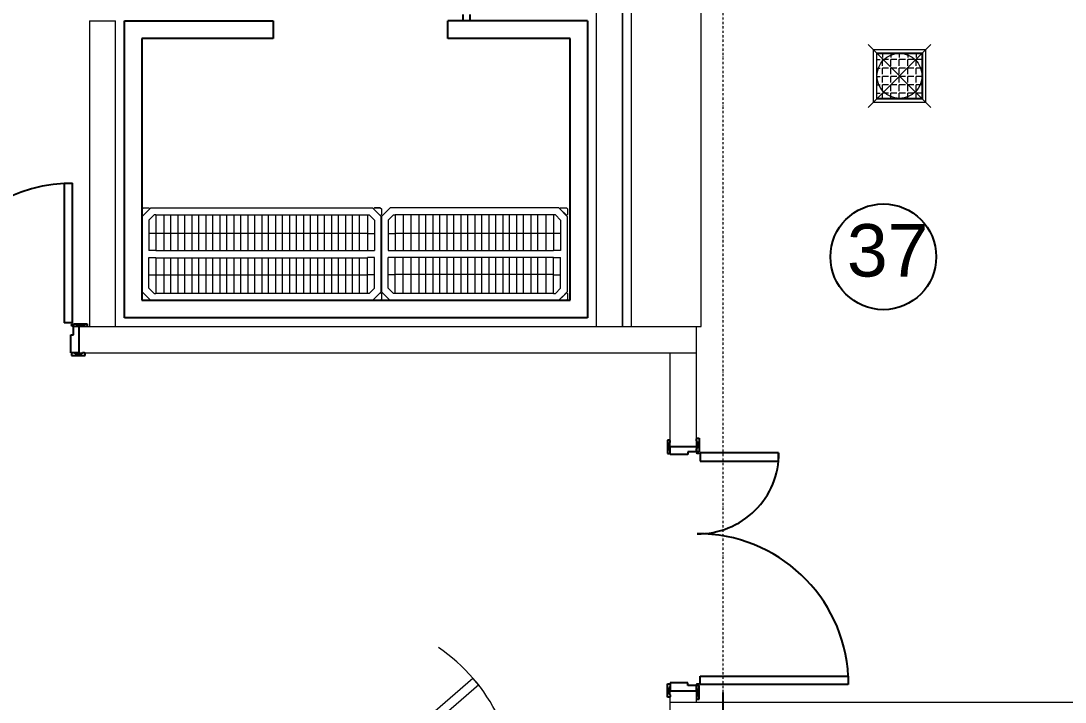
# Model space of a CAD drawing. Header units: millimetres. Extents: x -798 to 124478, y -405 to 121556.
# Drawn here: x 33262 to 39237, y 86579 to 90478 of the extents above; entities that cross this region are included whole.
import ezdxf

# ---------------------------------------------------------------- set-up
doc = ezdxf.new("R2010")
doc.units = ezdxf.units.MM
for name, pattern in [('AUSGEZOGEN', [0]), ('CENTER', [2, 1.25, -0.25, 0.25, -0.25]), ('PHANTOM2', [1.25, 0.625, -0.125, 0.125, -0.125, 0.125, -0.125]), ('Strichpunkt', [25.4, 12.7, -6.35, 0, -6.35])]:
    doc.linetypes.add(name, pattern=pattern)
for name, color, linetype in [('A-ABOVE', 89, 'PHANTOM2'), ('A-ОГРАЖДЕНИЕ', 151, 'Continuous'), ('k3-coldrooms', 3, 'Continuous'), ('k3-doors', 4, 'Continuous'), ('K3-TEXT', 174, 'AUSGEZOGEN')]:
    doc.layers.add(name, color=color, linetype=linetype)
for name, color, linetype, lineweight in [('A-AXES', 40, 'CENTER', 5), ('A-DOOR', 4, 'Continuous', 18), ('A-WALL-BRC', 30, 'Continuous', 13), ('A-WALL-BRCK', 5, 'Continuous', 9), ('concreet', 5, 'Continuous', 15), ('TC-EQUIPMENT', 251, 'Continuous', 0)]:
    doc.layers.add(name, color=color, linetype=linetype, lineweight=lineweight)
doc.styles.get("Standard").update_dxf_attribs({"font": 'arial.ttf'})

# ---------------------------------------------------------------- blocks, each defined once
blk = doc.blocks.new('DOOR101')
at = {"layer": 'A-DOOR', "ltscale": 4, "transparency": 33554687}
blk.add_lwpolyline([(0, 0), (-714.2, -714.2), (-749.9, -678.5), (-35.7, 35.7)], close=True, dxfattribs=at)
blk.add_arc((0, 0), 1010, 180, 240, dxfattribs=at)
blk = doc.blocks.new('*U22')
at = {"layer": 'k3-doors'}
for p, q in [((-83.9, 20.7), (-83.9, 869)), ((-83.9, 869), (-37.3, 869)), ((-37.3, 869), (-37.3, 20.7)), ((-1316.1, 469), (-1362.7, 469)), ((-1362.7, 469), (-1362.7, 20.7)), ((-1316.1, 20.7), (-1316.1, 469)), ((-1446.6, 3.1), (-1446.6, 15.5)), ((-1446.6, 15.5), (-1369, 15.5)), ((-1443.5, 3.1), (-1446.6, 3.1)), ((-1443.5, 0), (-1443.5, 3.1)), ((-1431.9, 0), (-1443.5, 0)), ((-1441.4, 15.5), (-1369, 15.5)), ((-1427.7, 6.1), (-1431.9, 0)), ((-1389.7, 6.1), (-1427.7, 6.1)), ((-1400, -150), (-1400, 0)), ((-1400, 0), (-1369, 0)), ((-1385.6, 0), (-1389.7, 6.1)), ((-1372.1, 0), (-1385.6, 0)), ((-1369, 3), (-1372.1, 3)), ((-1372.1, 3), (-1372.1, 0)), ((-1369, 15.5), (-1369, 3)), ((-1369, 15.5), (-1369, 3)), ((-1369, 0), (-1369, -48.6)), ((-1362.7, 20.7), (-1316.1, 20.7)), ((-37.3, 20.7), (-83.9, 20.7)), ((41.4, 15.5), (-31, 15.5)), ((-31, 15.5), (-31, 3)), ((46.6, 15.5), (-31, 15.5)), ((-31, 15.5), (-31, 3)), ((-31, 3), (-27.9, 3)), ((-27.9, 3), (-27.9, 0)), ((-14.5, 0), (-10.3, 6.1)), ((-10.3, 6.1), (27.7, 6.1)), ((0, -150), (0, 0)), ((27.7, 6.1), (31.9, 0)), ((31.9, 0), (43.4, 0)), ((43.4, 0), (43.4, 3.1)), ((43.4, 3.1), (46.6, 3.1)), ((46.6, 3.1), (46.6, 15.5)), ((-1369, -48.6), (-1353.5, -48.6)), ((-1353.5, -48.6), (-1353.4, -150)), ((-31, -48.6), (-46.6, -48.6)), ((-46.6, -48.6), (-46.6, -150)), ((-31, 0), (-31, -48.6)), ((0, 0), (-31, 0)), ((-27.9, 0), (-14.5, 0)), ((-1433.1, -153.1), (-1436.2, -153.1)), ((-1436.2, -153.1), (-1436.2, -165.5)), ((-1436.2, -165.5), (-1358.6, -165.5)), ((-1421.6, -150), (-1433.1, -150)), ((-1433.1, -150), (-1433.1, -153.1)), ((-1431, -165.5), (-1358.6, -165.5)), ((-1417.4, -156.1), (-1421.6, -150)), ((-1379.3, -156.1), (-1417.4, -156.1)), ((-1353.4, -150), (-1400, -150)), ((-1375.2, -150), (-1379.3, -156.1)), ((-1361.8, -150), (-1375.2, -150)), ((-1361.7, -153), (-1361.8, -150)), ((-1358.6, -153), (-1361.7, -153)), ((-1358.6, -165.5), (-1358.6, -153)), ((-1358.6, -165.5), (-1358.6, -153)), ((-46.6, -150), (0, -150)), ((-41.4, -165.5), (-41.4, -153)), ((-41.4, -153), (-38.3, -153)), ((-41.4, -165.5), (-41.4, -153)), ((31, -165.5), (-41.4, -165.5)), ((36.2, -165.5), (-41.4, -165.5)), ((-38.3, -153), (-38.2, -150)), ((-38.2, -150), (-24.8, -150)), ((-24.8, -150), (-20.7, -156.1)), ((-20.7, -156.1), (17.4, -156.1)), ((17.4, -156.1), (21.6, -150)), ((21.6, -150), (33.1, -150)), ((33.1, -150), (33.1, -153.1)), ((33.1, -153.1), (36.2, -153.1)), ((36.2, -153.1), (36.2, -165.5))]:
    blk.add_line(p, q, dxfattribs=at)
for centre, radius in [((-1363.3, 7.6), 4.86), ((-1363.3, 7.6), 3.93), ((-36.7, 7.6), 4.86), ((-36.7, 7.6), 3.93)]:
    blk.add_circle(centre, radius, dxfattribs=at)
for centre, radius, start, end in [((-37.1, 7.3), 862.9, 93.1084, 180.26648), ((-1361.3, 10.8), 461.4, 359.06059, 90.16866)]:
    blk.add_arc(centre, radius, start, end, dxfattribs=at)
blk = doc.blocks.new('оси 2')
at = {"layer": 'A-AXES', "linetype": 'Strichpunkt', "transparency": 33554687}
blk.add_line((2196696.7, -2332747.9), (2196696.7, -2401098), dxfattribs=at)
blk = doc.blocks.new('jjjuy')
at = {"layer": 'A-ОГРАЖДЕНИЕ', "ltscale": 5, "transparency": 33554687}
blk.add_line((-494634.9, 226521.5), (-494634.9, 225862.3), dxfattribs=at)

msp = doc.modelspace()

# ---------------------------------------------------------------- linework, layer by layer
at = {"layer": 'A-WALL-BRCK'}
for p, q in [((36704, 93728.5), (36704.1, 88728.5)), ((36554, 93578.5), (36554.1, 88728.5)), ((36704, 93628.5), (36704.1, 88728.5)), ((36554, 93478.5), (36554.1, 88728.5)), ((33654.1, 90477.6), (33654.1, 88728.5)), ((33654.1, 90477.6), (33804.1, 90477.6)), ((33804.1, 88728.5), (33804.1, 90477.6)), ((35704.9, 90377.6), (35704.9, 90477.6)), ((33590.1, 88728.5), (37127.6, 88728.5)), ((33593.7, 88578.5), (33593.7, 88728.5)), ((33558.1, 88578.5), (37127.6, 88578.5))]:
    msp.add_line(p, q, dxfattribs=at)
for points in [[(37127.6, 88028.1), (37127.6, 88728.5)], [(36977.6, 88042.4), (36977.6, 88578.5)], [(36977.6, 86578.6), (36977.6, 86689)], [(37127.6, 86578.6), (37127.6, 86673.5)]]:
    msp.add_lwpolyline(points, dxfattribs=at)
at = {"layer": 'concreet', "ltscale": 5}
msp.add_lwpolyline([(36977.6, 86178.6), (36977.6, 86578.6), (46127.1, 86578.6), (46127.1, 86378.6)], dxfattribs=at)
at = {"layer": 'k3-coldrooms', "linetype": 'AUSGEZOGEN'}
for p, q in [((33854.1, 88778.5), (33854.1, 90477.6)), ((33854.1, 90477.6), (34704.9, 90477.6)), ((34704.9, 90477.6), (34704.9, 90377.6)), ((36504.9, 90477.6), (35704.9, 90477.6)), ((35704.9, 90377.6), (35704.9, 90477.6)), ((36504.9, 90477.6), (36504.9, 88778.5)), ((33954.1, 90377.6), (33954.1, 88878.5)), ((34704.9, 90377.6), (33954.1, 90377.6)), ((36404.9, 90377.6), (35704.9, 90377.6)), ((36404.9, 88878.5), (36404.9, 90377.6)), ((33954.1, 88878.5), (36404.9, 88878.5)), ((36504.9, 88778.5), (33854.1, 88778.5))]:
    msp.add_line(p, q, dxfattribs=at)
at = {"layer": 'k3-doors', "linetype": 'AUSGEZOGEN'}
for p, q in [((35792.9, 90477.6), (35792.8, 90514.8)), ((35829.9, 90477.6), (35792.9, 90477.6)), ((35830, 90514.8), (35829.9, 90477.6)), ((33509.8, 89549.2), (33556.3, 89549.2)), ((33509.8, 89549.2), (33509.8, 88749.2)), ((33556.4, 88749.2), (33556.3, 89549.2)), ((33556.4, 88749.2), (33509.8, 88749.2)), ((33562.7, 88744), (33640.2, 88744)), ((33562.7, 88731.5), (33562.7, 88744)), ((33583.4, 88734.6), (33579.2, 88728.5)), ((33621.4, 88734.6), (33583.4, 88734.6)), ((33625.6, 88728.5), (33621.4, 88734.6)), ((33640.2, 88744), (33640.2, 88731.6)), ((33547.2, 88679.9), (33562.7, 88679.9)), ((33547.2, 88578.5), (33547.2, 88679.9)), ((33565.8, 88731.5), (33562.7, 88731.5)), ((33562.7, 88679.9), (33562.7, 88728.5)), ((33593.7, 88728.5), (33562.7, 88728.5)), ((33565.8, 88728.5), (33565.8, 88731.5)), ((33579.2, 88728.5), (33565.8, 88728.5)), ((33593.7, 88728.5), (33593.7, 88578.5)), ((33637.2, 88728.5), (33625.6, 88728.5)), ((33637.2, 88731.6), (33637.2, 88728.5)), ((33640.2, 88731.6), (33637.2, 88731.6)), ((33593.7, 88578.5), (33547.2, 88578.5)), ((33555.4, 88575.5), (33552.3, 88575.5)), ((33552.3, 88575.5), (33552.3, 88563)), ((33552.3, 88563), (33629.9, 88563)), ((33555.5, 88578.5), (33555.4, 88575.5)), ((33568.9, 88578.5), (33555.5, 88578.5)), ((33573, 88572.4), (33568.9, 88578.5)), ((33611.1, 88572.4), (33573, 88572.4)), ((33615.3, 88578.5), (33611.1, 88572.4)), ((33626.8, 88578.5), (33615.3, 88578.5)), ((33626.8, 88575.4), (33626.8, 88578.5)), ((33629.9, 88575.4), (33626.8, 88575.4)), ((33629.9, 88563), (33629.9, 88575.4))]:
    msp.add_line(p, q, dxfattribs=at)
for radius in [4.84, 3.92]:
    msp.add_circle((33557, 88736.1), radius, dxfattribs=at)
msp.add_arc((33556.6, 88685.8), 863, 93.1114, 159.2424, dxfattribs=at)
at = {"layer": 'K3-TEXT', "linetype": 'AUSGEZOGEN'}
msp.add_circle((38197.2, 89127.3), 302.6, dxfattribs=at)
at = {"layer": 'TC-EQUIPMENT'}
for p, q in [((36705.1, 88728.5), (36705.1, 92728.5)), ((36755.1, 88728.5), (36755.1, 92728.5)), ((37155.1, 88728.5), (37155.1, 92728.5)), ((38109.6, 89982.7), (38469.6, 90342.7)), ((38109.6, 90342.7), (38469.6, 89982.7)), ((38139.6, 90312.7), (38139.6, 90012.7)), ((38439.6, 90312.7), (38139.6, 90312.7)), ((38158.6, 90293.7), (38158.6, 90031.7)), ((38420.6, 90293.7), (38158.6, 90293.7)), ((38160.6, 90033.7), (38160.6, 90291.7)), ((38160.6, 90291.7), (38418.6, 90291.7)), ((38191.9, 90291.7), (38191.9, 90268.7)), ((38240.1, 90291.7), (38240.1, 90268.7)), ((38288.2, 90291.7), (38288.2, 90268.7)), ((38336.3, 90291.7), (38336.3, 90268.7)), ((38384.4, 90291.7), (38384.4, 90268.7)), ((38418.6, 90033.7), (38418.6, 90291.7)), ((38420.6, 90293.7), (38420.6, 90031.7)), ((38439.6, 90012.7), (38439.6, 90312.7)), ((38160.6, 90255.6), (38178.8, 90255.6)), ((38191.9, 90220.6), (38191.9, 90255.6)), ((38226.9, 90255.6), (38191.9, 90255.6)), ((38240.1, 90220.6), (38240.1, 90255.6)), ((38275.1, 90255.6), (38240.1, 90255.6)), ((38288.2, 90220.6), (38288.2, 90255.6)), ((38323.2, 90255.6), (38288.2, 90255.6)), ((38336.3, 90220.6), (38336.3, 90255.6)), ((38371.3, 90255.6), (38336.3, 90255.6)), ((38384.4, 90220.6), (38384.4, 90255.6)), ((38418.6, 90255.6), (38384.4, 90255.6)), ((38160.6, 90207.5), (38178.8, 90207.5)), ((38191.9, 90172.5), (38191.9, 90207.5)), ((38226.9, 90207.5), (38191.9, 90207.5)), ((38240.1, 90172.5), (38240.1, 90207.5)), ((38275.1, 90207.5), (38240.1, 90207.5)), ((38288.2, 90172.5), (38288.2, 90207.5)), ((38323.2, 90207.5), (38288.2, 90207.5)), ((38336.3, 90172.5), (38336.3, 90207.5)), ((38371.3, 90207.5), (38336.3, 90207.5)), ((38384.4, 90172.5), (38384.4, 90207.5)), ((38418.6, 90207.5), (38384.4, 90207.5)), ((38160.6, 90159.3), (38178.8, 90159.3)), ((38160.6, 90111.2), (38178.8, 90111.2)), ((38191.9, 90124.3), (38191.9, 90159.3)), ((38226.9, 90159.3), (38191.9, 90159.3)), ((38191.9, 90076.2), (38191.9, 90111.2)), ((38226.9, 90111.2), (38191.9, 90111.2)), ((38240.1, 90124.3), (38240.1, 90159.3)), ((38275.1, 90159.3), (38240.1, 90159.3)), ((38240.1, 90076.2), (38240.1, 90111.2)), ((38275.1, 90111.2), (38240.1, 90111.2)), ((38288.2, 90124.3), (38288.2, 90159.3)), ((38323.2, 90159.3), (38288.2, 90159.3)), ((38288.2, 90076.2), (38288.2, 90111.2)), ((38323.2, 90111.2), (38288.2, 90111.2)), ((38336.3, 90124.3), (38336.3, 90159.3)), ((38371.3, 90159.3), (38336.3, 90159.3)), ((38336.3, 90076.2), (38336.3, 90111.2)), ((38371.3, 90111.2), (38336.3, 90111.2)), ((38384.4, 90124.3), (38384.4, 90159.3)), ((38418.6, 90159.3), (38384.4, 90159.3)), ((38384.4, 90076.2), (38384.4, 90111.2)), ((38418.6, 90111.2), (38384.4, 90111.2)), ((38160.6, 90063.1), (38178.8, 90063.1)), ((38191.9, 90033.7), (38191.9, 90063.1)), ((38226.9, 90063.1), (38191.9, 90063.1)), ((38240.1, 90033.7), (38240.1, 90063.1)), ((38275.1, 90063.1), (38240.1, 90063.1)), ((38288.2, 90033.7), (38288.2, 90063.1)), ((38323.2, 90063.1), (38288.2, 90063.1)), ((38336.3, 90033.7), (38336.3, 90063.1)), ((38371.3, 90063.1), (38336.3, 90063.1)), ((38384.4, 90033.7), (38384.4, 90063.1)), ((38418.6, 90063.1), (38384.4, 90063.1)), ((38139.6, 90012.7), (38439.6, 90012.7)), ((38158.6, 90031.7), (38420.6, 90031.7)), ((38418.6, 90033.7), (38160.6, 90033.7)), ((33954.7, 89401.9), (33960.7, 89407.9)), ((33954.7, 89401.4), (33960.7, 89407.4)), ((33954.7, 89369.3), (33954.7, 89401.4)), ((33954.7, 89356.7), (33990.7, 89392.8)), ((33960.7, 89407.9), (33994.7, 89407.9)), ((33960.7, 89407.4), (33994.7, 89407.4)), ((33999.7, 89401.4), (33960.7, 89364.3)), ((33994.7, 89407.9), (33995.7, 89406.4)), ((33994.7, 89407.4), (33999.7, 89402.4)), ((34005.7, 89407.9), (33999.7, 89401.9)), ((33999.7, 89402.4), (33999.7, 89401.4)), ((34005.7, 89407.9), (35273.6, 89407.9)), ((35273.6, 89407.9), (35279.6, 89401.9)), ((35279.6, 89402.4), (35284.6, 89407.4)), ((35279.6, 89401.9), (35279.6, 89402.4)), ((35279.6, 89401.4), (35318.6, 89364.3)), ((35283.6, 89406.4), (35284.6, 89407.9)), ((35284.6, 89407.9), (35318.6, 89407.9)), ((35318.6, 89407.4), (35284.6, 89407.4)), ((35288.6, 89392.8), (35324.6, 89356.7)), ((35318.6, 89407.9), (35324.6, 89401.9)), ((35318.6, 89407.4), (35324.6, 89401.4)), ((35375.4, 89408), (35324.4, 89356.8)), ((35324.6, 89401.4), (35324.6, 89369.3)), ((36339.5, 89408), (35375.4, 89408)), ((36339.5, 89408), (36390.4, 89356.8)), ((36344.5, 89403.5), (36349, 89406.6)), ((36344.5, 89403.5), (36344.5, 89403)), ((36345.5, 89403), (36350.5, 89408)), ((36345.5, 89403), (36345.5, 89402)), ((36384.4, 89365), (36345.5, 89402)), ((36350.5, 89408), (36384.4, 89408)), ((36383.4, 89365.5), (36353.6, 89393.9)), ((36384.4, 89408), (36390.4, 89402)), ((36390.4, 89402), (36390.4, 89369.5)), ((33959.7, 89364.3), (33954.7, 89369.3)), ((33954.7, 89356.7), (33954.7, 88929.1)), ((33958.7, 89363.8), (33955.7, 89368.3)), ((33958.7, 89363.8), (33960.7, 89363.8)), ((33959.7, 89364.3), (33960.7, 89364.3)), ((33970.4, 89373.6), (33960.7, 89363.8)), ((34024.7, 89367.7), (33994.7, 89337.6)), ((33994.7, 89337.6), (33994.7, 89163)), ((34034.7, 89367.7), (34024.7, 89367.7)), ((34034.7, 89367.7), (34034.7, 89162.4)), ((34034.7, 89366.8), (35244.6, 89366.8)), ((34079.7, 89366.8), (34079.7, 89162.4)), ((34120.7, 89162.4), (34120.7, 89366.8)), ((34160.7, 89366.8), (34160.7, 89162.4)), ((34200.7, 89162.4), (34200.7, 89366.8)), ((34240.7, 89366.8), (34240.7, 89162.4)), ((34280.6, 89162.4), (34280.6, 89366.8)), ((34320.6, 89366.8), (34320.6, 89162.4)), ((34360.6, 89162.4), (34360.6, 89366.8)), ((34400.6, 89366.8), (34400.6, 89162.4)), ((34440.6, 89162.4), (34440.6, 89366.8)), ((34480.6, 89366.8), (34480.6, 89162.4)), ((34520.6, 89162.4), (34520.6, 89366.8)), ((34560.6, 89366.8), (34560.6, 89162.4)), ((34600.6, 89162.4), (34600.6, 89366.8)), ((34640.6, 89366.8), (34640.6, 89162.4)), ((34678.6, 89162.4), (34678.6, 89366.8)), ((34718.6, 89366.8), (34718.6, 89162.4)), ((34758.6, 89162.4), (34758.6, 89366.8)), ((34798.6, 89366.8), (34798.6, 89162.4)), ((34838.6, 89162.4), (34838.6, 89366.8)), ((34878.6, 89366.8), (34878.6, 89162.4)), ((34918.6, 89162.4), (34918.6, 89366.8)), ((34958.6, 89366.8), (34958.6, 89162.4)), ((34998.6, 89162.4), (34998.6, 89366.8)), ((35038.6, 89366.8), (35038.6, 89162.4)), ((35078.6, 89162.4), (35078.6, 89366.8)), ((35118.6, 89366.8), (35118.6, 89162.4)), ((35158.6, 89162.4), (35158.6, 89366.8)), ((35199.6, 89162.4), (35199.6, 89366.8)), ((35244.6, 89367.7), (35244.6, 89162.4)), ((35244.6, 89367.7), (35254.6, 89367.7)), ((35254.6, 89367.7), (35284.6, 89337.6)), ((35284.6, 89337.6), (35284.6, 89163)), ((35318.6, 89363.8), (35308.9, 89373.6)), ((35319.6, 89364.3), (35318.6, 89364.3)), ((35320.6, 89363.8), (35318.6, 89363.8)), ((35324.6, 89369.3), (35319.6, 89364.3)), ((35323.6, 89368.3), (35320.6, 89363.8)), ((35324.4, 88929.2), (35324.4, 89356.8)), ((35324.6, 89356.7), (35324.6, 88929.1)), ((35364.4, 89337.8), (35394.4, 89367.9)), ((35364.4, 89337.8), (35364.4, 89163.1)), ((35394.4, 89367.9), (35404.4, 89367.9)), ((36310.5, 89368), (35404.4, 89368)), ((35404.4, 89367.9), (35404.4, 89163.1)), ((35449.3, 89368), (35449.3, 89163.6)), ((35494.3, 89163.6), (35494.3, 89368)), ((35539.2, 89368), (35539.2, 89163.6)), ((35579.2, 89163.6), (35579.2, 89368)), ((35619.1, 89368), (35619.1, 89163.6)), ((35659.1, 89163.6), (35659.1, 89368)), ((35699.1, 89368), (35699.1, 89163.6)), ((35739, 89163.6), (35739, 89368)), ((35779, 89368), (35779, 89163.6)), ((35819, 89163.6), (35819, 89368)), ((35858.9, 89368), (35858.9, 89163.6)), ((35898.9, 89163.6), (35898.9, 89368)), ((35938.8, 89368), (35938.8, 89163.6)), ((35978.8, 89163.6), (35978.8, 89368)), ((36018.8, 89368), (36018.8, 89163.6)), ((36058.7, 89163.6), (36058.7, 89368)), ((36098.7, 89368), (36098.7, 89163.6)), ((36138.7, 89163.6), (36138.7, 89368)), ((36179.6, 89368), (36179.6, 89163.6)), ((36220.6, 89163.6), (36220.6, 89368)), ((36265.5, 89368), (36265.5, 89163.6)), ((36320.5, 89367.9), (36310.5, 89367.9)), ((36310.5, 89367.9), (36310.5, 89163.1)), ((36350.5, 89337.8), (36320.5, 89367.9)), ((36350.5, 89337.8), (36350.5, 89163.1)), ((36383.4, 89365.5), (36383.9, 89365.5)), ((36385.4, 89365), (36384.4, 89365)), ((36390.4, 89370), (36385.4, 89365)), ((36390.4, 89369.5), (36388.9, 89368.5)), ((36390.4, 88929.2), (36390.4, 89356.8)), ((34034.7, 89261.3), (33994.7, 89261.3)), ((35244.6, 89260.6), (34034.7, 89260.6)), ((35244.6, 89261.3), (35284.6, 89261.3)), ((35364.4, 89261.5), (35404.4, 89261.5)), ((35404.4, 89261.8), (36310.5, 89261.8)), ((36350.5, 89261.5), (36310.5, 89261.5)), ((34034.7, 89163), (33994.7, 89163)), ((35244.6, 89162.4), (34034.7, 89162.4)), ((35244.6, 89163), (35284.6, 89163)), ((35364.4, 89163.1), (35404.4, 89163.1)), ((35404.4, 89163.6), (36310.5, 89163.6)), ((36350.5, 89163.1), (36310.5, 89163.1)), ((33994.7, 89122.8), (34034.7, 89122.8)), ((33994.7, 88948.2), (33994.7, 89122.8)), ((34034.7, 89122.8), (34034.7, 88918)), ((34034.7, 89122.3), (35244.6, 89122.3)), ((34079.7, 89122.3), (34079.7, 88918)), ((34120.7, 88918), (34120.7, 89122.3)), ((34160.7, 89122.3), (34160.7, 88918)), ((34200.7, 88918), (34200.7, 89122.3)), ((34240.7, 89122.3), (34240.7, 88918)), ((34280.6, 88918), (34280.6, 89122.3)), ((34320.6, 89122.3), (34320.6, 88918)), ((34360.6, 88918), (34360.6, 89122.3)), ((34400.6, 89122.3), (34400.6, 88918)), ((34440.6, 88918), (34440.6, 89122.3)), ((34480.6, 89122.3), (34480.6, 88918)), ((34520.6, 88918), (34520.6, 89122.3)), ((34560.6, 89122.3), (34560.6, 88918)), ((34600.6, 88918), (34600.6, 89122.3)), ((34640.6, 89122.3), (34640.6, 88918)), ((34678.6, 88918), (34678.6, 89122.3)), ((34718.6, 89122.3), (34718.6, 88918)), ((34758.6, 88918), (34758.6, 89122.3)), ((34798.6, 89122.3), (34798.6, 88918)), ((34838.6, 88918), (34838.6, 89122.3)), ((34878.6, 89122.3), (34878.6, 88918)), ((34918.6, 88918), (34918.6, 89122.3)), ((34958.6, 89122.3), (34958.6, 88918)), ((34998.6, 88918), (34998.6, 89122.3)), ((35038.6, 89122.3), (35038.6, 88918)), ((35078.6, 88918), (35078.6, 89122.3)), ((35118.6, 89122.3), (35118.6, 88918)), ((35158.6, 88918), (35158.6, 89122.3)), ((35199.6, 88918), (35199.6, 89122.3)), ((35244.6, 88918), (35244.6, 89122.8)), ((35284.6, 89122.8), (35244.6, 89122.8)), ((35284.6, 88948.2), (35284.6, 89122.8)), ((35404.4, 89123), (35364.4, 89123)), ((35364.4, 88948.3), (35364.4, 89123)), ((36310.5, 89123.5), (35404.4, 89123.5)), ((35404.4, 88918.2), (35404.4, 89123)), ((35449.3, 88919.1), (35449.3, 89123.5)), ((35494.3, 88919.1), (35494.3, 89123.5)), ((35539.2, 89123.5), (35539.2, 88919.1)), ((35579.2, 88919.1), (35579.2, 89123.5)), ((35619.1, 89123.5), (35619.1, 88919.1)), ((35659.1, 88919.1), (35659.1, 89123.5)), ((35699.1, 89123.5), (35699.1, 88919.1)), ((35739, 88919.1), (35739, 89123.5)), ((35779, 89123.5), (35779, 88919.1)), ((35819, 88919.1), (35819, 89123.5)), ((35858.9, 89123.5), (35858.9, 88919.1)), ((35898.9, 88919.1), (35898.9, 89123.5)), ((35938.8, 89123.5), (35938.8, 88919.1)), ((35978.8, 88919.1), (35978.8, 89123.5)), ((36018.8, 89123.5), (36018.8, 88919.1)), ((36058.7, 88919.1), (36058.7, 89123.5)), ((36098.7, 89123.5), (36098.7, 88919.1)), ((36138.7, 88919.1), (36138.7, 89123.5)), ((36179.6, 89123.5), (36179.6, 88919.1)), ((36220.6, 88919.1), (36220.6, 89123.5)), ((36265.5, 89123.5), (36265.5, 88919.1)), ((36310.5, 89123), (36350.5, 89123)), ((36310.5, 88918.2), (36310.5, 89123)), ((36350.5, 88948.3), (36350.5, 89123)), ((33994.7, 89024.4), (34034.7, 89024.4)), ((34034.7, 89024.2), (35244.6, 89024.2)), ((35284.6, 89024.4), (35244.6, 89024.4)), ((35404.4, 89024.6), (35364.4, 89024.6)), ((36310.5, 89025.3), (35404.4, 89025.3)), ((36310.5, 89024.6), (36350.5, 89024.6)), ((34005.7, 88877.9), (33954.7, 88929.1)), ((33954.7, 88915.9), (33959.7, 88920.9)), ((33954.7, 88916.4), (33958.7, 88920.4)), ((33954.7, 88883.9), (33954.7, 88916.4)), ((33959.2, 88920.4), (33958.7, 88920.4)), ((33960.7, 88920.9), (33959.7, 88920.9)), ((33960.7, 88920.9), (33999.7, 88883.9)), ((33994.7, 88948.2), (34024.7, 88918)), ((34024.7, 88918), (34034.7, 88918)), ((35244.6, 88918), (34034.7, 88918)), ((35254.6, 88918), (35244.6, 88918)), ((35284.6, 88948.2), (35254.6, 88918)), ((35273.6, 88877.9), (35324.6, 88929.1)), ((35279.6, 88883.9), (35318.6, 88920.9)), ((35318.6, 88920.9), (35319.6, 88920.9)), ((35319.6, 88920.9), (35324.6, 88915.9)), ((35320.1, 88920.4), (35320.6, 88920.4)), ((35320.6, 88920.4), (35324.6, 88916.4)), ((35375.4, 88878), (35324.4, 88929.2)), ((35324.6, 88916.4), (35324.6, 88883.9)), ((35394.4, 88918.2), (35364.4, 88948.3)), ((35404.4, 88918.2), (35394.4, 88918.2)), ((35404.4, 88919.1), (36310.5, 88919.1)), ((36310.5, 88918.2), (36320.5, 88918.2)), ((36320.5, 88918.2), (36350.5, 88948.3)), ((36345.5, 88884.6), (36384.4, 88921.6)), ((36354.5, 88893.1), (36390.4, 88929.2)), ((36379.1, 88917.8), (36383.4, 88922.1)), ((36384.4, 88922.1), (36383.4, 88922.1)), ((36384.4, 88922.1), (36384.9, 88921.6)), ((36385.4, 88921.6), (36384.4, 88921.6)), ((36385.4, 88921.6), (36390.4, 88916.6)), ((36390.4, 88916.6), (36390.4, 88884.6)), ((33960.7, 88877.9), (33954.7, 88883.9)), ((33994.7, 88877.9), (33960.7, 88877.9)), ((33999.7, 88882.9), (33994.7, 88877.9)), ((33999.7, 88882.9), (33999.7, 88883.9)), ((35273.6, 88877.9), (34005.7, 88877.9)), ((35279.6, 88882.9), (35279.6, 88883.9)), ((35279.6, 88882.9), (35284.6, 88877.9)), ((35284.6, 88877.9), (35318.6, 88877.9)), ((35324.6, 88883.9), (35318.6, 88877.9)), ((36339.5, 88878), (35375.4, 88878)), ((36350.5, 88878), (36345, 88883.6)), ((36345.5, 88883.6), (36345.5, 88884.6)), ((36350.5, 88878.5), (36345.5, 88883.6)), ((36384.4, 88878.5), (36350.5, 88878.5)), ((36384.4, 88878), (36350.5, 88878)), ((36390.4, 88884.6), (36384.4, 88878.5)), ((36390.4, 88884.1), (36384.4, 88878)), ((36705.1, 88728.5), (37155.1, 88728.5))]:
    msp.add_line(p, q, dxfattribs=at)
msp.add_circle((38289.6, 90162.7), 129, dxfattribs=at)

# ---------------------------------------------------------------- block references
msp.add_blockref('оси 2', (-2159419.1, 2433624.2))
at = {"layer": 'A-ABOVE', "transparency": 33554687}
msp.add_blockref('jjjuy', (531912.5, -139888.5), dxfattribs=at)
at = {"layer": 'A-WALL-BRC', "rotation": 175.9882622107312}
msp.add_blockref('DOOR101', (35085.9, 86053.6), dxfattribs=at)
at = {"layer": 'k3-doors', "rotation": 270.003835231263}
msp.add_blockref('*U22', (37127.6, 86642.4), dxfattribs=at)

# ---------------------------------------------------------------- texts
at = {"layer": 'K3-TEXT'}
msp.add_text('37', height=300, dxfattribs=at).set_placement((37988.8, 89014.4))

doc.saveas('drawing.dxf')
